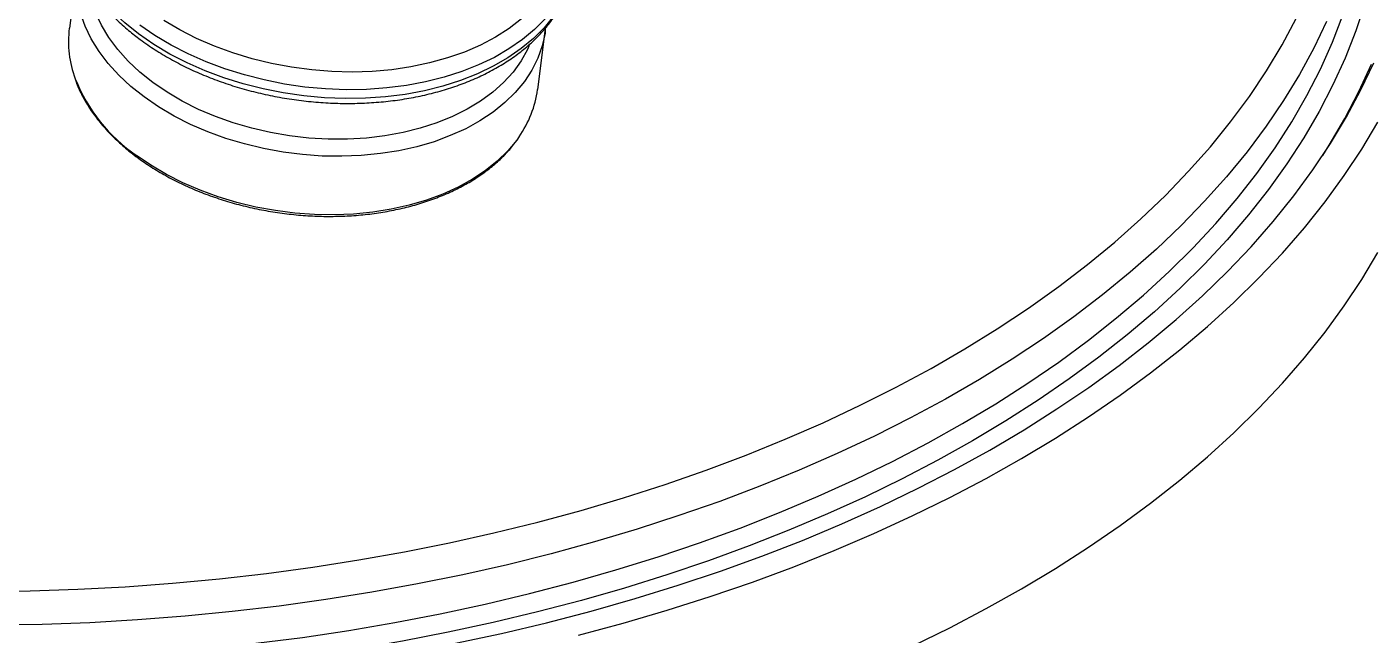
# Model space of a CAD drawing. Header units: millimetres. Extents: x 118006 to 124636, y -130611 to -125922.
# Drawn here: x 122530.3 to 122759.7, y -128781.1 to -128677.4 of the extents above; entities that cross this region are included whole.
import ezdxf

# ---------------------------------------------------------------- set-up
doc = ezdxf.new("R2010")
doc.units = ezdxf.units.MM
doc.header["$LTSCALE"] = 13
doc.layers.add('几何体', color=7, linetype='Continuous')

msp = doc.modelspace()

# ---------------------------------------------------------------- linework, layer by layer
at = {"layer": '几何体'}
for p, q in [((122538.83, -128667.69), (122537.53, -128677.66)), ((122617.45, -128688.12), (122618.75, -128678.15))]:
    msp.add_line(p, q, dxfattribs=at)
at = {"layer": '几何体', "flags": 128}
for points in [[(122549.35, -128678.63), (122546.98, -128676.75), (122544.82, -128674.75), (122542.9, -128672.67), (122541.22, -128670.51), (122539.79, -128668.29), (122538.62, -128666.02), (122537.73, -128663.71), (122537.11, -128661.38), (122536.78, -128659.05), (122536.72, -128656.73), (122536.82, -128655.42)], [(122689.96, -128745.07), (122695.63, -128741.68), (122701.11, -128738.18), (122706.37, -128734.57), (122711.41, -128730.86), (122716.23, -128727.05), (122720.82, -128723.15), (122725.18, -128719.16), (122729.29, -128715.08), (122733.16, -128710.93), (122736.79, -128706.7), (122740.15, -128702.4), (122743.27, -128698.04), (122746.12, -128693.62), (122748.7, -128689.14), (122751.02, -128684.62), (122753.06, -128680.05), (122754.84, -128675.45), (122756.34, -128670.81), (122757.56, -128666.15), (122758.51, -128661.46), (122758.99, -128658.23)], [(122550.29, -128689.37), (122548.03, -128687.57), (122545.99, -128685.66), (122544.17, -128683.67), (122542.6, -128681.6), (122541.28, -128679.46), (122540.22, -128677.29), (122539.44, -128675.08), (122538.93, -128672.85), (122538.7, -128670.63), (122538.75, -128668.42), (122538.8, -128667.97)], [(122759.83, -128668.78), (122758.57, -128673.46), (122757.04, -128678.12), (122755.23, -128682.74), (122753.15, -128687.32), (122750.8, -128691.87), (122748.18, -128696.36), (122745.3, -128700.79), (122742.16, -128705.17), (122738.76, -128709.49), (122735.11, -128713.73), (122731.21, -128717.9), (122727.07, -128721.99), (122722.68, -128726), (122718.06, -128729.91), (122713.22, -128733.74), (122708.15, -128737.46), (122702.86, -128741.09), (122697.36, -128744.61), (122691.65, -128748.01)], [(122551.78, -128686.91), (122549.56, -128685.14), (122547.56, -128683.26), (122545.79, -128681.3), (122544.27, -128679.25), (122543, -128677.15), (122542.01, -128675.01), (122541.28, -128672.84), (122540.84, -128670.65), (122540.82, -128670.53)], [(122522.68, -128773.67), (122530.82, -128773.56), (122538.95, -128773.3), (122547.05, -128772.87), (122555.13, -128772.28), (122563.16, -128771.53), (122571.15, -128770.62), (122579.07, -128769.55), (122586.93, -128768.32), (122594.71, -128766.93), (122602.4, -128765.39), (122609.99, -128763.7), (122617.48, -128761.85), (122624.85, -128759.86), (122632.09, -128757.72), (122639.21, -128755.43), (122646.18, -128753.01), (122653, -128750.44), (122659.66, -128747.74), (122666.16, -128744.91), (122672.48, -128741.95), (122678.62, -128738.87), (122684.57, -128735.66), (122690.33, -128732.34), (122695.88, -128728.91), (122701.22, -128725.36), (122706.35, -128721.71), (122711.25, -128717.96), (122715.93, -128714.11), (122720.37, -128710.18), (122724.57, -128706.15), (122728.53, -128702.04), (122732.24, -128697.86), (122735.69, -128693.61), (122738.89, -128689.28), (122741.82, -128684.9), (122744.49, -128680.46), (122746.89, -128675.97)], [(122620.13, -128675.62), (122618.54, -128677.56), (122616.71, -128679.4), (122614.64, -128681.12), (122612.35, -128682.71), (122609.85, -128684.15), (122607.16, -128685.44), (122604.29, -128686.57), (122601.27, -128687.53), (122598.12, -128688.32), (122594.85, -128688.93), (122591.49, -128689.36), (122588.05, -128689.6), (122584.57, -128689.65), (122581.05, -128689.52), (122577.54, -128689.2), (122574.04, -128688.69), (122570.58, -128688.01), (122567.19, -128687.14), (122563.88, -128686.11), (122560.68, -128684.91), (122557.61, -128683.55), (122554.68, -128682.05), (122551.93, -128680.4), (122549.35, -128678.63)], [(122618.74, -128676.04), (122616.91, -128677.88), (122614.84, -128679.6), (122612.55, -128681.18), (122610.05, -128682.63), (122607.36, -128683.92), (122604.49, -128685.05), (122601.47, -128686.01), (122598.32, -128686.8), (122595.05, -128687.41), (122591.69, -128687.84), (122588.25, -128688.08), (122584.77, -128688.13), (122581.25, -128688), (122577.74, -128687.68), (122574.24, -128687.17), (122570.78, -128686.48), (122567.39, -128685.62), (122564.08, -128684.59), (122560.88, -128683.39), (122557.81, -128682.03), (122554.88, -128680.52), (122552.13, -128678.88), (122549.55, -128677.11)], [(122614.71, -128676.06), (122612.58, -128677.69), (122610.22, -128679.18), (122607.67, -128680.52), (122604.94, -128681.71), (122602.03, -128682.72), (122598.99, -128683.57), (122595.82, -128684.23), (122592.55, -128684.72), (122589.19, -128685.02), (122585.78, -128685.12), (122582.34, -128685.04), (122578.89, -128684.77), (122575.45, -128684.32), (122572.04, -128683.68), (122568.7, -128682.86), (122565.44, -128681.87), (122562.28, -128680.71), (122559.25, -128679.39), (122556.37, -128677.92), (122553.65, -128676.31)], [(122752.07, -128676.49), (122749.89, -128681.04), (122747.44, -128685.54), (122744.72, -128689.98), (122741.74, -128694.38), (122738.5, -128698.71), (122735.01, -128702.97), (122731.26, -128707.16), (122727.27, -128711.28), (122723.03, -128715.31), (122718.56, -128719.26), (122713.85, -128723.11), (122708.92, -128726.88), (122703.76, -128730.54), (122698.4, -128734.09), (122692.82, -128737.54), (122687.04, -128740.88), (122681.07, -128744.1), (122674.91, -128747.19), (122668.57, -128750.17), (122662.05, -128753.02), (122655.37, -128755.73), (122648.53, -128758.32), (122641.55, -128760.76), (122634.42, -128763.07), (122627.16, -128765.23), (122619.77, -128767.25), (122612.27, -128769.12), (122604.66, -128770.84), (122596.96, -128772.41), (122589.16, -128773.82), (122581.29, -128775.08), (122573.34, -128776.19), (122565.34, -128777.13), (122557.28, -128777.92), (122549.18, -128778.54), (122541.05, -128779.01), (122532.9, -128779.31), (122524.73, -128779.45)], [(122618.75, -128678.15), (122618.7, -128678.52), (122618.23, -128680.67), (122617.48, -128682.77), (122616.46, -128684.8), (122615.17, -128686.75), (122613.63, -128688.6), (122611.85, -128690.34), (122609.83, -128691.96), (122607.6, -128693.45), (122605.16, -128694.79), (122602.54, -128695.97), (122599.76, -128697), (122596.82, -128697.86), (122593.76, -128698.54), (122590.6, -128699.04), (122587.35, -128699.36), (122584.04, -128699.49), (122580.69, -128699.44), (122577.33, -128699.2), (122573.99, -128698.78), (122570.67, -128698.18), (122567.41, -128697.39), (122564.23, -128696.44), (122561.16, -128695.32), (122558.21, -128694.05), (122555.4, -128692.62), (122552.75, -128691.06), (122550.29, -128689.37)], [(122616.01, -128680.58), (122615.7, -128681.27), (122614.6, -128683.24), (122613.24, -128685.12), (122611.63, -128686.89), (122609.78, -128688.55), (122607.7, -128690.08), (122605.4, -128691.47), (122602.91, -128692.71), (122600.25, -128693.79), (122597.42, -128694.7), (122594.47, -128695.44), (122591.39, -128696), (122588.23, -128696.38), (122584.99, -128696.57), (122581.72, -128696.57), (122578.42, -128696.38), (122575.12, -128696.01), (122571.86, -128695.45), (122568.65, -128694.71), (122565.51, -128693.8), (122562.48, -128692.72), (122559.57, -128691.49), (122556.8, -128690.1), (122554.2, -128688.57), (122551.78, -128686.91)], [(122603.44, -128782.51), (122611.26, -128780.83), (122618.97, -128779.01), (122626.58, -128777.03), (122634.06, -128774.9), (122641.41, -128772.63), (122648.63, -128770.21), (122655.7, -128767.66), (122662.61, -128764.97), (122669.37, -128762.14), (122675.95, -128759.19), (122682.36, -128756.1), (122688.58, -128752.9), (122694.61, -128749.57), (122700.44, -128746.13), (122706.06, -128742.57), (122711.48, -128738.91), (122716.67, -128735.15), (122721.64, -128731.28), (122726.39, -128727.32), (122730.89, -128723.27), (122735.16, -128719.13), (122739.18, -128714.91), (122742.95, -128710.62), (122746.46, -128706.25), (122749.72, -128701.82), (122752.72, -128697.33), (122755.45, -128692.78), (122757.91, -128688.18), (122760.1, -128683.53)], [(122751.4, -128699.35), (122752.51, -128697.6), (122755.18, -128693.05), (122757.59, -128688.45), (122759.72, -128683.8)], [(122624.43, -128781.15), (122632.04, -128779.1), (122639.52, -128776.9), (122646.87, -128774.56), (122654.08, -128772.08), (122661.15, -128769.46), (122668.05, -128766.7), (122674.8, -128763.82), (122681.37, -128760.81), (122687.77, -128757.67), (122693.98, -128754.41), (122700, -128751.03), (122705.83, -128747.54), (122711.44, -128743.94), (122716.85, -128740.23), (122722.04, -128736.42), (122727, -128732.51), (122731.74, -128728.51), (122736.24, -128724.42), (122740.5, -128720.24), (122744.52, -128715.99), (122748.3, -128711.66), (122751.82, -128707.26), (122755.08, -128702.79), (122758.08, -128698.27), (122760.82, -128693.68)], [(122614.28, -128696.14), (122613.87, -128696.72), (122612.33, -128698.57), (122610.55, -128700.31), (122608.53, -128701.93), (122606.3, -128703.41), (122603.86, -128704.75), (122601.24, -128705.94), (122598.45, -128706.96), (122595.52, -128707.82), (122592.46, -128708.5), (122589.29, -128709.01), (122586.04, -128709.33), (122582.73, -128709.46), (122579.39, -128709.41), (122576.03, -128709.17), (122572.68, -128708.74), (122569.37, -128708.14), (122566.11, -128707.36), (122562.93, -128706.41), (122559.85, -128705.29), (122556.9, -128704.01), (122554.09, -128702.59), (122551.45, -128701.03), (122548.99, -128699.34)], [(122681.37, -128783.02), (122687.77, -128779.88), (122693.98, -128776.62), (122700, -128773.24), (122705.83, -128769.75), (122711.44, -128766.15), (122716.85, -128762.44), (122722.04, -128758.63), (122727, -128754.72), (122731.74, -128750.72), (122736.24, -128746.63), (122740.5, -128742.45), (122744.52, -128738.2), (122748.3, -128733.87), (122751.82, -128729.47), (122755.08, -128725), (122758.08, -128720.48), (122760.82, -128715.89)], [(122528.81, -128785.25), (122536.98, -128785.03), (122545.12, -128784.65), (122553.24, -128784.1), (122561.32, -128783.4), (122569.35, -128782.53), (122577.32, -128781.51), (122585.23, -128780.33), (122593.07, -128778.99), (122600.82, -128777.5), (122608.48, -128775.85), (122616.04, -128774.05), (122623.48, -128772.11), (122630.8, -128770.02), (122638, -128767.78), (122645.06, -128765.41), (122651.97, -128762.89), (122658.73, -128760.24), (122665.33, -128757.46), (122671.76, -128754.55), (122678.01, -128751.51), (122684.08, -128748.35), (122689.96, -128745.07)], [(122691.65, -128748.01), (122685.75, -128751.31), (122679.66, -128754.48), (122673.38, -128757.54), (122666.92, -128760.46), (122660.3, -128763.26), (122653.51, -128765.93), (122646.57, -128768.46), (122639.49, -128770.85), (122632.26, -128773.1), (122624.91, -128775.21), (122617.44, -128777.17), (122609.86, -128778.99), (122602.17, -128780.65), (122594.39, -128782.16), (122586.52, -128783.52), (122578.58, -128784.72), (122570.58, -128785.76), (122562.51, -128786.64), (122554.4, -128787.37), (122546.25, -128787.93), (122538.07, -128788.34), (122529.87, -128788.58)]]:
    msp.add_lwpolyline(points, dxfattribs=at)
at = {"layer": '几何体'}
for centre, radius, start, end in [((122555.55, -128679.91), 18.17, 172.8813, 200.4831), ((122564.97, -128675.85), 28.41, 201.5193, 235.7813), ((122599.4, -128685.64), 18.21, 324.7655, 352.1679)]:
    msp.add_arc(centre, radius, start, end, dxfattribs=at)
for points, knots in [([(122536.85, -128655.45), (122536.8, -128655.81), (122536.66, -128656.92), (122536.7, -128658.79), (122536.94, -128661.06), (122537.45, -128663.32), (122538.2, -128665.57), (122539.19, -128667.79), (122540.43, -128669.97), (122541.9, -128672.1), (122543.59, -128674.17), (122545.5, -128676.15), (122547.51, -128677.96), (122548.95, -128679.07), (122549.62, -128679.58)], [0, 0, 0, 0, 0.041926, 0.128512, 0.215165, 0.302077, 0.389394, 0.477198, 0.565504, 0.654271, 0.743422, 0.832862, 0.922499, 1, 1, 1, 1]), ([(122549.62, -128679.58), (122550.05, -128679.89), (122551.27, -128680.77), (122553.43, -128682.15), (122556.12, -128683.66), (122558.96, -128685.03), (122561.92, -128686.26), (122564.99, -128687.35), (122568.14, -128688.28), (122571.37, -128689.05), (122574.64, -128689.67), (122577.95, -128690.11), (122581.27, -128690.39), (122584.58, -128690.5), (122587.88, -128690.44), (122591.13, -128690.21), (122594.32, -128689.81), (122597.43, -128689.24), (122600.45, -128688.5), (122603.35, -128687.6), (122606.13, -128686.55), (122608.76, -128685.34), (122611.22, -128683.98), (122613.51, -128682.48), (122615.61, -128680.85), (122617.5, -128679.09), (122619.17, -128677.23), (122620.61, -128675.26), (122621.8, -128673.21), (122622.76, -128671.1), (122623.45, -128668.92), (122623.82, -128667.3), (122623.9, -128666.41), (122623.91, -128666.27)], [0, 0, 0, 0, 0.017974, 0.051776, 0.08557, 0.119355, 0.153127, 0.186885, 0.220632, 0.254368, 0.288099, 0.321828, 0.35556, 0.389297, 0.423044, 0.456806, 0.490585, 0.524386, 0.55821, 0.592057, 0.625925, 0.659807, 0.693688, 0.727547, 0.761356, 0.795079, 0.828677, 0.86211, 0.895349, 0.928382, 0.961222, 0.993911, 1, 1, 1, 1]), ([(122618.74, -128678.15), (122618.76, -128678.05), (122618.79, -128677.86), (122618.8, -128677.67), (122618.8, -128677.58)], [0, 0, 0, 0, 0.5312192, 1, 1, 1, 1]), ([(122538.57, -128686.47), (122538.61, -128686.58), (122538.87, -128687.4), (122539.58, -128688.91), (122540.73, -128690.97), (122542.13, -128692.97), (122543.75, -128694.91), (122545.58, -128696.78), (122547.37, -128698.36), (122548.59, -128699.29), (122549.08, -128699.66)], [0, 0, 0, 0, 0.023203, 0.16922, 0.315581, 0.462249, 0.609159, 0.756244, 0.903441, 1, 1, 1, 1]), ([(122549.08, -128699.66), (122549.48, -128699.94), (122550.64, -128700.78), (122552.69, -128702.08), (122555.27, -128703.51), (122557.99, -128704.81), (122560.83, -128705.97), (122563.77, -128706.99), (122566.8, -128707.85), (122569.9, -128708.56), (122573.04, -128709.11), (122576.22, -128709.49), (122579.4, -128709.71), (122582.56, -128709.76), (122585.7, -128709.64), (122588.79, -128709.36), (122591.8, -128708.9), (122594.73, -128708.29), (122597.55, -128707.51), (122600.24, -128706.58), (122602.8, -128705.5), (122605.19, -128704.28), (122607.41, -128702.92), (122609.45, -128701.43), (122611.28, -128699.82), (122612.89, -128698.13), (122613.77, -128696.93), (122614.2, -128696.34)], [0, 0, 0, 0, 0.02156, 0.062401, 0.103244, 0.144082, 0.184913, 0.225738, 0.266558, 0.307374, 0.348187, 0.389, 0.429814, 0.470631, 0.511454, 0.552283, 0.593122, 0.63397, 0.67483, 0.715699, 0.756578, 0.797461, 0.838339, 0.879201, 0.920032, 0.960811, 1, 1, 1, 1])]:
    msp.add_open_spline(points, degree=3, knots=knots, dxfattribs=at)

doc.saveas('drawing.dxf')
